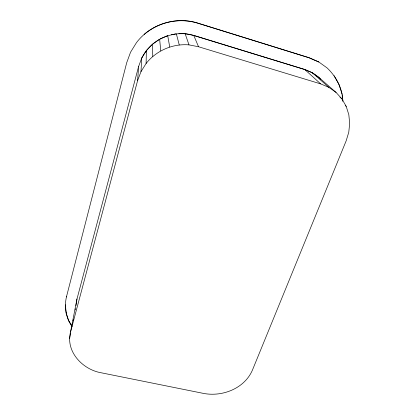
<?xml version="1.0" encoding="UTF-8"?>
<svg xmlns="http://www.w3.org/2000/svg" width="415" height="415" viewBox="0 0 415 415"><rect width="100%" height="100%" fill="white"/><g stroke="black" fill="none" stroke-linecap="round" stroke-linejoin="round"><path stroke-width="0.62" d="M336.062 92.431L328.893 87.363L320.676 83.882L198.531 46.75L188.996 44.877L185.142 33.698L193.763 35.41L304.703 69.461L312.205 72.661L318.772 77.32L336.062 92.431L341.908 98.874L346.209 106.396L348.823 114.696L349.674 123.431L348.766 132.261L346.157 140.851L252.341 370.315C244.336 388.59 222.243 397.108 203.355 393.379L101.436 372.826C82.782 369.755 65.295 351.614 70.576 331.855L137.598 80.629L140.981 71.66L146.106 63.485L146.376 50.599L151.983 44.654M144.192 34.315L144.187 34.404C158.634 21.948 179.176 17.534 197.441 23.069L309.144 57.799L318.777 61.96L309.014 57.695L197.4 22.991C175.472 16.185 150.251 24.319 136.452 42.678L130.564 52.191L126.705 62.722L66.436 296.943L66.499 296.678C64.06 306.851 65.918 317.937 72.023 326.496M140.981 71.66L141.738 58.048L146.376 50.599M137.598 80.629L138.677 66.234L76.915 299.257L75.997 305.585M69.606 338.578L70.716 332.872M73.05 320.816L73.294 319.545M75.136 310.031L75.385 308.76M70.576 331.855L76.967 298.997M68.714 320.961L66.161 312.9L65.446 305.414M66.104 313.169L66.161 312.9M65.326 305.056L65.383 304.792M138.667 66.343L141.738 58.048M141.733 58.152C150.795 39.337 173.844 29.216 193.8 35.498L304.828 69.575L312.334 72.775L318.912 77.439L320.567 79.26M146.106 63.485C156.222 50.64 172.702 43.482 188.996 44.877M160.2 38.87L167.707 35.586L169.709 46.978M171.4 34.803L175.716 33.885M178.849 33.74L184.509 33.698M318.642 61.851L327.046 67.884C336.124 76.422 342.323 88.229 342.847 100.793M334.054 75.639L338.962 84.432L342.199 94.355M312.205 72.661L328.893 87.363M340.004 97.193L341.908 98.874M345.264 105.55L346.209 106.396M304.703 69.461L320.676 83.882M68.766 320.691L72.075 326.216M193.763 35.41L198.531 46.75M176.354 33.843L179.254 44.95M342.178 95.512L342.437 98.085M342.567 99.372L342.759 101.296M160.761 50.869L159.625 39.119L152.414 44.198L152.782 56.456"/></g></svg>
